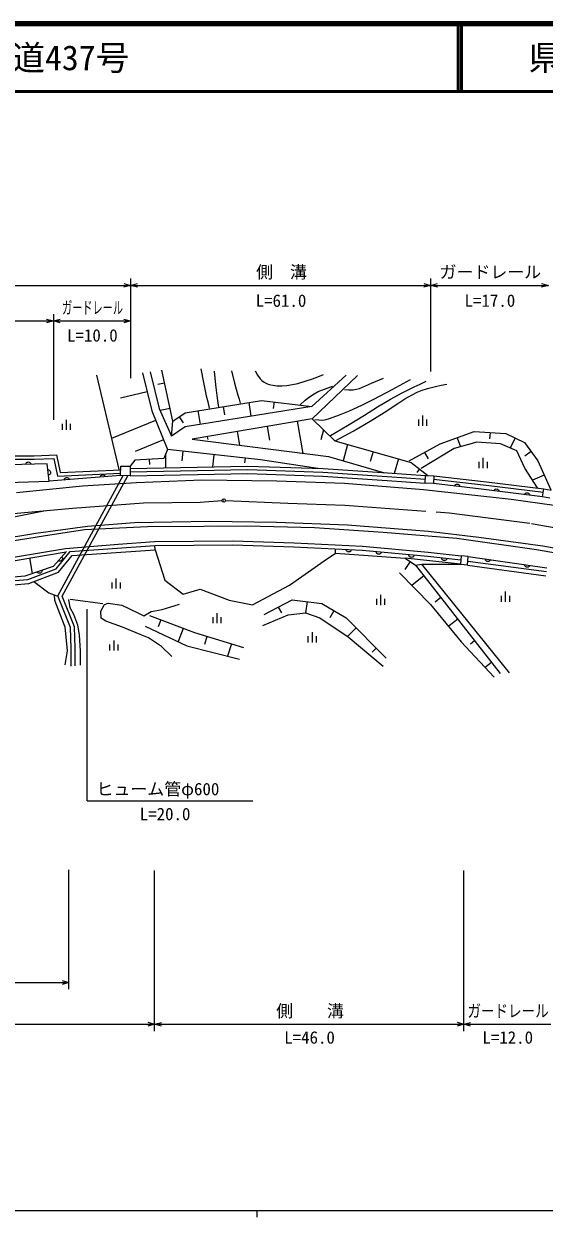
# Model space of a CAD drawing. Units: millimetres, scale not verified. Extents: x 40000 to 680000, y 20000 to 380000.
# Drawn here: x 233614 to 310457, y 204000 to 380000 of the extents above; entities that cross this region are included whole.
import ezdxf
from ezdxf.enums import TextEntityAlignment as Align

# ---------------------------------------------------------------- set-up
doc = ezdxf.new("R2010")
doc.units = ezdxf.units.MM
doc.header["$LTSCALE"] = 1000
doc.linetypes.add('CHAIN', pattern=[18.5, 12, -1.5, 3.5, -1.5])
for name, color, linetype, lineweight in [('M-BGD', 7, 'Continuous', 25), ('M-BMK', 2, 'CHAIN', 13), ('M-BMK-SRVR', 3, 'Continuous', 25), ('M-STR-HTXT', 7, 'Continuous', 13), ('M-TTL', 2, 'Continuous', 140), ('M-TTL-BAND', 7, 'Continuous', 25), ('M-TTL-LINE', 7, 'Continuous', 50)]:
    doc.layers.add(name, color=color, linetype=linetype, lineweight=lineweight)
doc.layers.add('M-TTL-TXT', color=7, linetype='Continuous')
doc.styles.add('ＭＳ ゴシック', font='')
doc.styles.get('ＭＳ ゴシック').set_extended_font_data('MS Gothic')

msp = doc.modelspace()

# ---------------------------------------------------------------- linework, layer by layer
at = {"layer": 'M-BGD'}
for p, q in [((244353, 328167), (247646, 314294)), ((251160, 328537), (252492, 322914)), ((252261, 328666), (253609, 323246)), ((255632, 321405), (253998, 328899)), ((276141, 323557), (281224, 328173)), ((282909, 328147), (276219, 321768)), ((251826, 325726), (247910, 324798)), ((254406, 327026), (253417, 326810)), ((257447, 322650), (268700, 324465)), ((266824, 324163), (267155, 322114)), ((268700, 324465), (276141, 323557)), ((270560, 324238), (270442, 323273)), ((252492, 322914), (254823, 317217)), ((253609, 323246), (255398, 319201)), ((255223, 323279), (253738, 322955)), ((255632, 321405), (257447, 322650)), ((276141, 323557), (257421, 320550)), ((259322, 322952), (259652, 320908)), ((263073, 323557), (263271, 322330)), ((292503, 322218), (292503, 320718)), ((239274, 321022), (239274, 320122)), ((239874, 321619), (239874, 320119)), ((240474, 321022), (240474, 320122)), ((253075, 321490), (246570, 318829)), ((255398, 319201), (255632, 321405)), ((257421, 320550), (255398, 319201)), ((256539, 322028), (257139, 321152)), ((276219, 321768), (258484, 318735)), ((269568, 320631), (269916, 318601)), ((274002, 321389), (274812, 316654)), ((276219, 321768), (279564, 318501)), ((291903, 321622), (291903, 320722)), ((293103, 321622), (293103, 320722)), ((254240, 318641), (250070, 316935)), ((258484, 318735), (278631, 316168)), ((260701, 319114), (260770, 318708)), ((265135, 319872), (265482, 317843)), ((277892, 320135), (277474, 318662)), ((295074, 318035), (300131, 319876)), ((297603, 318955), (298089, 317619)), ((300131, 319876), (304798, 319590)), ((302464, 319733), (302406, 318787)), ((304798, 319590), (307546, 318268)), ((306172, 318929), (305450, 317429)), ((254823, 317217), (254268, 315885)), ((268570, 315675), (254823, 317217)), ((257114, 316960), (256954, 315536)), ((279564, 318501), (290796, 315312)), ((281436, 317970), (280751, 315556)), ((285180, 316907), (284766, 315448)), ((290537, 315545), (295074, 318035)), ((297161, 317360), (292312, 314430)), ((300506, 318294), (297161, 317360)), ((304006, 318035), (300506, 318294)), ((306418, 317023), (304006, 318035)), ((307610, 314482), (306418, 317023)), ((307546, 318268), (309529, 315545)), ((308538, 316907), (307614, 316234)), ((237083, 315111), (231443, 314974)), ((231664, 315800), (235153, 315800)), ((231851, 316300), (235144, 316300)), ((235144, 316300), (238437, 316417)), ((235153, 315800), (238032, 315903)), ((237332, 312535), (237083, 315111)), ((238032, 315903), (238562, 313311)), ((238437, 316417), (238966, 313830)), ((250014, 315626), (249329, 314746)), ((254268, 315885), (250014, 315626)), ((252141, 315756), (252187, 315001)), ((254545, 316551), (254526, 314542)), ((261697, 316446), (261498, 314675)), ((266279, 315932), (266200, 315231)), ((277053, 314423), (268570, 315675)), ((278631, 316168), (286875, 313787)), ((288924, 315844), (288312, 313687)), ((290796, 315312), (293285, 313393)), ((292806, 316790), (293315, 315861)), ((300821, 315386), (300821, 314486)), ((301421, 315982), (301421, 314482)), ((302021, 315386), (302021, 314486)), ((309529, 315545), (311419, 311259)), ((247904, 313374), (237332, 312535)), ((238562, 313311), (247912, 313744)), ((238628, 295630), (248306, 313365)), ((238966, 313830), (247923, 314245)), ((239291, 295592), (248981, 313350)), ((247904, 313374), (247935, 314776)), ((249298, 313343), (247904, 313374)), ((247935, 314776), (249329, 314746)), ((249277, 314443), (266679, 314774)), ((249287, 313943), (266676, 314273)), ((249329, 314746), (249298, 313343)), ((249298, 313343), (266671, 313673)), ((266671, 313673), (277753, 313299)), ((266676, 314273), (277783, 313898)), ((266679, 314774), (277809, 314398)), ((277753, 313299), (287253, 312659)), ((277783, 313898), (287294, 313258)), ((277809, 314398), (287329, 313757)), ((287329, 313757), (292914, 313365)), ((292041, 314353), (291634, 313825)), ((292864, 312266), (292915, 313385)), ((292915, 313385), (294158, 313328)), ((294158, 313328), (294107, 312209)), ((294158, 313328), (301942, 312475)), ((309466, 311544), (307610, 314482)), ((310450, 313458), (308735, 312702)), ((211896, 311693), (237332, 312535)), ((242286, 311800), (232518, 310837)), ((250266, 312304), (242286, 311800)), ((259897, 312717), (250266, 312304)), ((270959, 312534), (259897, 312717)), ((280956, 312213), (270959, 312534)), ((292651, 311295), (280956, 312213)), ((287253, 312659), (292864, 312266)), ((287294, 313258), (292891, 312865)), ((294107, 312209), (292864, 312266)), ((294103, 312831), (301884, 311979)), ((301139, 311351), (294107, 312209)), ((301884, 311979), (310342, 310932)), ((301942, 312475), (310404, 311428)), ((305589, 309828), (292651, 311295)), ((310203, 310226), (301139, 311351)), ((311918, 308957), (305589, 309828)), ((310203, 310226), (310404, 311428)), ((311305, 310043), (310203, 310226)), ((310404, 311428), (311505, 311245)), ((232119, 307314), (236817, 308217)), ((243032, 305913), (249933, 306453)), ((249933, 306453), (261068, 306669)), ((261068, 306669), (270906, 306489)), ((270906, 306489), (281411, 306129)), ((227393, 303606), (235393, 304868)), ((235393, 304868), (243032, 305913)), ((236529, 304467), (242590, 305439)), ((242590, 305439), (251854, 305840)), ((251854, 305840), (260203, 305897)), ((260203, 305897), (266551, 305954)), ((266551, 305954), (276523, 305725)), ((276523, 305725), (286702, 305039)), ((281411, 306129), (293375, 305192)), ((286702, 305039), (297567, 304124)), ((293375, 305192), (300798, 304291)), ((228123, 303152), (236529, 304467)), ((239784, 302609), (247543, 303276)), ((240458, 302184), (252961, 303038)), ((247543, 303276), (252919, 303639)), ((252919, 303639), (264472, 303748)), ((252961, 303038), (264465, 303148)), ((253002, 302440), (252961, 303038)), ((264465, 303148), (273504, 302858)), ((264472, 303748), (273529, 303458)), ((273504, 302858), (283586, 302350)), ((273529, 303458), (283628, 302949)), ((283628, 302949), (293328, 302077)), ((297567, 304124), (309347, 302466)), ((300798, 304291), (310258, 302994)), ((310258, 302994), (319771, 301300)), ((228990, 300819), (239784, 302609)), ((229075, 300327), (239866, 302116)), ((234471, 301221), (234849, 298937)), ((237994, 300018), (239929, 302187)), ((238392, 299622), (240458, 302184)), ((238756, 299119), (240761, 301603)), ((240761, 301603), (253002, 302440)), ((253002, 302440), (254427, 297963)), ((277960, 300779), (279658, 301937)), ((279658, 301937), (279617, 302550)), ((279658, 301937), (289920, 301204)), ((283586, 302350), (293268, 301480)), ((289920, 301204), (291463, 300162)), ((298112, 300303), (289920, 301204)), ((293268, 301480), (298130, 300936)), ((293328, 302077), (298197, 301532)), ((298197, 301532), (298112, 300303)), ((299250, 301459), (298197, 301532)), ((299159, 300140), (299250, 301459)), ((299250, 301459), (310868, 299761)), ((309347, 302466), (321607, 300293)), ((233824, 298584), (237994, 300018)), ((234219, 298044), (238392, 299622)), ((272829, 297230), (277960, 300779)), ((290691, 300683), (289900, 299511)), ((291463, 300162), (292397, 300288)), ((291463, 300162), (303935, 284203)), ((292397, 300288), (298112, 300303)), ((305321, 284258), (292397, 300288)), ((298112, 300303), (299165, 300230)), ((299122, 300145), (310689, 298611)), ((299201, 300740), (310781, 299204)), ((226108, 297390), (234219, 298044)), ((226174, 297950), (233824, 298584)), ((226306, 296804), (234352, 297453)), ((234352, 297453), (238756, 299119)), ((235111, 297740), (237327, 296095)), ((246623, 297612), (246623, 296712)), ((247223, 298208), (247223, 296708)), ((247823, 297612), (247823, 296712)), ((254427, 297963), (257127, 295880)), ((289082, 299025), (293679, 294357)), ((292710, 298566), (290915, 297163)), ((237327, 296095), (238473, 295661)), ((257127, 295880), (259673, 296613)), ((259673, 296613), (263917, 294992)), ((267389, 294298), (272829, 297230)), ((286273, 295784), (286273, 294284)), ((304720, 296255), (304720, 294755)), ((240517, 290954), (238628, 295630)), ((241115, 291077), (239291, 295592)), ((240455, 295135), (245286, 294485)), ((263917, 294992), (267389, 294298)), ((269125, 292909), (273254, 295069)), ((271190, 293989), (271645, 293119)), ((273254, 295069), (277613, 294491)), ((275433, 294780), (275216, 293140)), ((277613, 294491), (281201, 292407)), ((285673, 295188), (285673, 294288)), ((286873, 295188), (286873, 294288)), ((293679, 294357), (298205, 288869)), ((295205, 295374), (294344, 294702)), ((304120, 295659), (304120, 294759)), ((305320, 295659), (305320, 294759)), ((252189, 292716), (258825, 290208)), ((261502, 292495), (261502, 291595)), ((262102, 293091), (262102, 291591)), ((262702, 292495), (262702, 291595)), ((268933, 291250), (272636, 292832)), ((272636, 292832), (275221, 293140)), ((275221, 293140), (277343, 292407)), ((277343, 292407), (281510, 289591)), ((279407, 293449), (278797, 292399)), ((281201, 292407), (287104, 286428)), ((297699, 292182), (296451, 291207)), ((240579, 287889), (240517, 290954)), ((241179, 287898), (241115, 291077)), ((251533, 291173), (257706, 288279)), ((253848, 292089), (253462, 291069)), ((257166, 290835), (256427, 288879)), ((282677, 290912), (281408, 289660)), ((246887, 289051), (246887, 287551)), ((258825, 290208), (266078, 288009)), ((260638, 289659), (260277, 288469)), ((275574, 289667), (275574, 288767)), ((276174, 290263), (276174, 288763)), ((276774, 289667), (276774, 288767)), ((281510, 289591), (286679, 285270)), ((298205, 288869), (303087, 283666)), ((300193, 288991), (299556, 288493)), ((240610, 285287), (240579, 287889)), ((241210, 285295), (241179, 287898)), ((246287, 288455), (246287, 287555)), ((247487, 288455), (247487, 287555)), ((257706, 288279), (265460, 286273)), ((264264, 288559), (263709, 286726)), ((285628, 287923), (285044, 287346)), ((302688, 285799), (301812, 285115))]:
    msp.add_line(p, q, dxfattribs=at)
for points in [[(259760, 329109), (260123, 327114), (260545, 325132), (260766, 324229), (260996, 323329)], [(261746, 328756), (261927, 326765), (262167, 324783), (262264, 324122), (262364, 323461)], [(264305, 328800), (264742, 327003), (265238, 325214), (265409, 324651), (265585, 324079)], [(267791, 328800), (268133, 328205), (268514, 327661), (268781, 327377), (269086, 327141), (269449, 326951), (269846, 326812), (270409, 326694), (270986, 326634), (271717, 326620), (272434, 326667), (273267, 326789), (274099, 326971), (275178, 327282), (276256, 327655), (277055, 327958), (277852, 328271)], [(276572, 321652), (277158, 321580), (277750, 321569), (278259, 321640), (278773, 321773), (280254, 322329), (281696, 322933), (283506, 323756), (285291, 324633), (288023, 326072), (290737, 327565)], [(280985, 326065), (281615, 326011), (282245, 326018), (282720, 326099), (283195, 326242), (284966, 327016), (286721, 327741)], [(274410, 323814), (275164, 324479), (275955, 325098), (276505, 325449), (277095, 325753), (278000, 326125), (278946, 326447), (279100, 326497), (279264, 326550)], [(278911, 319269), (281432, 320755), (283930, 322297), (285835, 323490), (287779, 324637), (289510, 325574), (291277, 326461), (292148, 326880), (293031, 327300)], [(279698, 318531), (282253, 319940), (284774, 321399), (286833, 322679), (288869, 324015), (289897, 324684), (290959, 325302), (291690, 325660), (292443, 325962), (293409, 326270), (294408, 326524), (295254, 326709), (296105, 326881)], [(233863, 315033), (233893, 315125), (233939, 315204), (234013, 315294), (234100, 315344), (234193, 315375), (234317, 315378), (234412, 315352), (234501, 315306), (234581, 315220), (234631, 315143), (234663, 315052)], [(237169, 314221), (237264, 314198), (237346, 314158), (237441, 314090), (237497, 314007), (237534, 313917), (237546, 313793), (237527, 313697), (237488, 313605), (237408, 313519), (237335, 313463), (237246, 313425)], [(244862, 313132), (244887, 313226), (244928, 313308), (244997, 313402), (245081, 313457), (245173, 313492), (245296, 313502), (245392, 313481), (245484, 313440), (245568, 313359), (245622, 313285), (245660, 313195)], [(239576, 312713), (239601, 312807), (239643, 312889), (239712, 312982), (239795, 313037), (239887, 313072), (240011, 313082), (240107, 313062), (240198, 313021), (240283, 312939), (240337, 312865), (240374, 312776)], [(297226, 311828), (297269, 311916), (297326, 311987), (297412, 312065), (297505, 312102), (297602, 312119), (297725, 312104), (297815, 312065), (297896, 312006), (297963, 311910), (298001, 311826), (298020, 311731)], [(303008, 311119), (303051, 311206), (303109, 311278), (303195, 311356), (303288, 311393), (303385, 311409), (303508, 311394), (303598, 311354), (303679, 311296), (303746, 311199), (303784, 311115), (303802, 311020)], [(307540, 310557), (307583, 310644), (307641, 310716), (307727, 310794), (307820, 310830), (307917, 310847), (308040, 310831), (308130, 310792), (308211, 310733), (308278, 310637), (308316, 310553), (308334, 310458)], [(239228, 301401), (239275, 301316), (239301, 301228), (239316, 301113), (239293, 301015), (239252, 300926), (239169, 300834), (239086, 300782), (238991, 300749), (238874, 300749), (238784, 300765), (238695, 300804)], [(282001, 302430), (281965, 302340), (281913, 302264), (281833, 302180), (281742, 302137), (281647, 302113), (281523, 302120), (281431, 302152), (281345, 302205), (281272, 302297), (281228, 302377), (281202, 302470)], [(286408, 302076), (286368, 301987), (286312, 301914), (286228, 301834), (286136, 301795), (286040, 301776), (285916, 301788), (285825, 301825), (285743, 301881), (285673, 301976), (285633, 302059), (285612, 302153)], [(291256, 301604), (291216, 301516), (291160, 301443), (291076, 301363), (290984, 301323), (290888, 301305), (290764, 301317), (290673, 301354), (290590, 301410), (290521, 301505), (290481, 301587), (290460, 301682)], [(296104, 301133), (296063, 301044), (296008, 300971), (295924, 300891), (295832, 300852), (295735, 300833), (295612, 300845), (295521, 300882), (295438, 300938), (295369, 301033), (295329, 301116), (295308, 301210)], [(302550, 300977), (302506, 300891), (302447, 300820), (302359, 300744), (302265, 300710), (302168, 300695), (302045, 300713), (301956, 300755), (301876, 300815), (301811, 300913), (301775, 300997), (301759, 301093)], [(236287, 299431), (236287, 299334), (236267, 299244), (236223, 299136), (236156, 299062), (236076, 299005), (235959, 298965), (235861, 298961), (235762, 298978), (235660, 299035), (235589, 299094), (235531, 299171)], [(308360, 300128), (308315, 300042), (308256, 299971), (308168, 299895), (308074, 299861), (307977, 299846), (307854, 299864), (307765, 299906), (307685, 299966), (307621, 300064), (307584, 300148), (307568, 300244)], [(238071, 295723), (238132, 295011), (238876, 293060), (239650, 291047), (239805, 289561), (239990, 287517), (239650, 285442)], [(242003, 285411), (242003, 287455), (241848, 289870), (241570, 291326), (240981, 292905), (240455, 293865), (240238, 295104)], [(255474, 286712), (253926, 288167), (252037, 289437), (250798, 289932), (248166, 291016), (245719, 291883), (245038, 292348), (245007, 293370), (245534, 294361), (246091, 294546), (248073, 294237), (250426, 293122), (251355, 292688), (252439, 293339), (254049, 293617), (256589, 294392)]]:
    msp.add_lwpolyline(points, dxfattribs=at)
at = {"layer": 'M-BMK'}
for p, q in [((230983, 307688), (240808, 308578)), ((240808, 308578), (251309, 309379)), ((251309, 309379), (259674, 309468)), ((259674, 309468), (262880, 309679)), ((263380, 309685), (272577, 309290)), ((272577, 309290), (281031, 309023)), ((281031, 309023), (296442, 307886)), ((296442, 307886), (308564, 306312)), ((308564, 306312), (320466, 304229))]:
    msp.add_line(p, q, dxfattribs=at)
at = {"layer": 'M-BMK-SRVR'}
for radius in [249, 7.5]:
    msp.add_circle((263130, 309696), radius, dxfattribs=at)
at = {"layer": 'M-STR-HTXT'}
for p, q in [((249380, 342435), (249380, 327755)), ((293694, 342435), (293694, 328731)), ((151747, 341435), (249380, 341435)), ((249380, 341435), (293694, 341435)), ((293694, 341435), (311086, 341435)), ((151747, 336177), (237984, 336177)), ((237984, 337177), (237984, 321605)), ((237984, 336177), (249380, 336177)), ((242989, 265404), (242989, 293681)), ((242989, 265404), (267411, 265404)), ((240283, 237611), (240283, 255232)), ((252927, 231446), (252927, 255122)), ((298585, 231446), (298585, 255122)), ((144848, 238611), (240283, 238611)), ((144848, 232446), (252927, 232446)), ((252927, 232446), (298585, 232446)), ((298585, 232446), (311464, 232446))]:
    msp.add_line(p, q, dxfattribs=at)
for points in [[(248380, 341722), (249380, 341435), (248380, 341150)], [(250380, 341147), (249380, 341435), (250380, 341720)], [(292694, 341722), (293694, 341435), (292694, 341150)], [(294694, 341147), (293694, 341435), (294694, 341720)], [(310086, 341722), (311086, 341435), (310086, 341150)], [(236984, 336465), (237984, 336177), (236984, 335892)], [(238984, 335890), (237984, 336177), (238984, 336462)], [(248380, 336465), (249380, 336177), (248380, 335892)], [(239283, 238898), (240283, 238611), (239283, 238326)], [(251927, 232734), (252927, 232446), (251927, 232161)], [(253927, 232159), (252927, 232446), (253927, 232731)], [(297585, 232734), (298585, 232446), (297585, 232161)], [(299585, 232159), (298585, 232446), (299585, 232731)]]:
    msp.add_lwpolyline(points, dxfattribs=at)
at = {"layer": 'M-TTL'}
msp.add_line((680000, 380000), (40000, 380000), dxfattribs=at)
at = {"layer": 'M-TTL-BAND'}
for p, q in [((40000, 205000), (579000, 205000)), ((268000, 205000), (268000, 204000))]:
    msp.add_line(p, q, dxfattribs=at)
at = {"layer": 'M-TTL-LINE'}
for p, q in [((297750, 380000), (297750, 370000)), ((298250, 380000), (298250, 370000)), ((40000, 370000), (680000, 370000))]:
    msp.add_line(p, q, dxfattribs=at)

# ---------------------------------------------------------------- texts
at = {"layer": 'M-STR-HTXT', "style": 'ＭＳ ゴシック'}
for s, p in [('側\u3000溝', (267912, 341935)), ('ガードレール', (295015, 341935)), ('L=61.0', (267849, 337716)), ('L=17.0', (298702, 337716)), ('L=10.0', (239995, 332587)), ('ヒューム管φ600', (244349, 265676)), ('L=20.0', (250734, 261995)), ('側\u3000\u3000溝', (270881, 232946)), ('L=46.0', (272069, 229034)), ('L=12.0', (301337, 229034))]:
    msp.add_text(s, height=1833, dxfattribs=at).set_placement(p, align=Align.BOTTOM_LEFT)
for width, p in [(0.6, (239257, 336677)), (0.8, (299125, 232946))]:
    msp.add_text('ガードレール', height=1833, dxfattribs=dict(at, width=width)).set_placement(p, align=Align.BOTTOM_LEFT)
at = {"layer": 'M-TTL-TXT', "style": 'ＭＳ ゴシック'}
msp.add_text('一般国道437号', height=3666, dxfattribs=at).set_placement((216734, 375000), align=Align.MIDDLE_LEFT)
msp.add_text('県\u3000名', height=3666, dxfattribs=at).set_placement((315625, 375000), align=Align.MIDDLE_CENTER)

doc.saveas('drawing.dxf')
